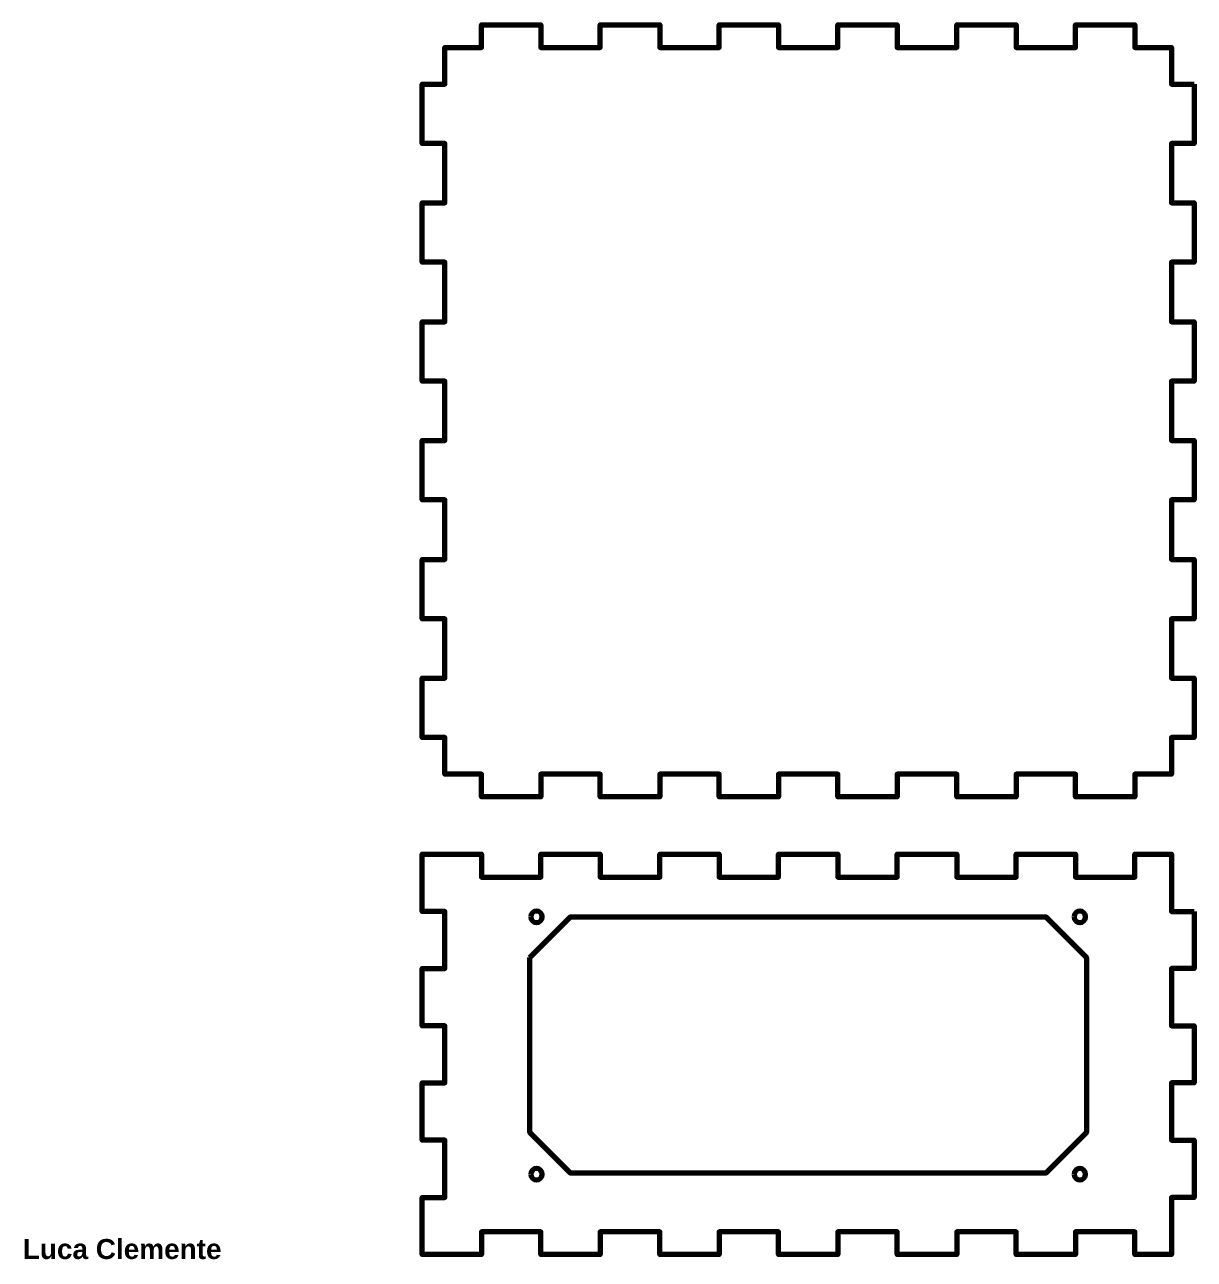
# Model space of a CAD drawing. Header units: inches. Extents: x -36 to 247, y -102 to 338.
# Drawn here: x -35.4 to 169.1, y 122.4 to 338.2 of the extents above; entities that cross this region are included whole.
import ezdxf

# ---------------------------------------------------------------- set-up
doc = ezdxf.new("R2010")
doc.units = ezdxf.units.IN
doc.header["$MEASUREMENT"] = 0
doc.layers.add('cut', color=7, linetype='Continuous')
doc.layers.add('int. cut', color=7, linetype='Continuous')

# ---------------------------------------------------------------- blocks, each defined once
blk = doc.blocks.new('block 51')
at = {"layer": 'int. cut', "color": 7, "lineweight": 70}
blk.add_lwpolyline([(52.93, 175.17), (60.03, 182.27), (60.03, 182.27), (143.17, 182.27), (143.17, 182.27), (150.27, 175.17), (150.27, 175.17), (150.27, 144.56), (150.27, 144.56), (143.17, 137.47), (60.03, 137.47), (52.93, 144.56), (52.93, 144.56), (52.93, 175.17), (52.93, 175.17)], dxfattribs=at)
for points in [[(53.1, 182.27), (53.1, 182.82), (53.55, 183.27), (54.1, 183.27), (54.65, 183.27), (55.1, 182.82), (55.1, 182.27), (55.1, 181.72), (54.65, 181.27), (54.1, 181.27), (53.55, 181.27), (53.1, 181.72), (53.1, 182.27)], [(148.1, 182.27), (148.1, 182.82), (148.55, 183.27), (149.1, 183.27), (149.65, 183.27), (150.1, 182.82), (150.1, 182.27), (150.1, 181.72), (149.65, 181.27), (149.1, 181.27), (148.55, 181.27), (148.1, 181.72), (148.1, 182.27)], [(53.1, 137.27), (53.1, 137.82), (53.55, 138.27), (54.1, 138.27), (54.65, 138.27), (55.1, 137.82), (55.1, 137.27), (55.1, 136.72), (54.65, 136.27), (54.1, 136.27), (53.55, 136.27), (53.1, 136.72), (53.1, 137.27)], [(148.1, 137.27), (148.1, 137.82), (148.55, 138.27), (149.1, 138.27), (149.65, 138.27), (150.1, 137.82), (150.1, 137.27), (150.1, 136.72), (149.65, 136.27), (149.1, 136.27), (148.55, 136.27), (148.1, 136.72), (148.1, 137.27)]]:
    blk.add_open_spline(points, degree=3, knots=[0, 0, 0, 0, 1, 1, 1, 2, 2, 2, 3, 3, 3, 4, 4, 4, 4], dxfattribs=at)

msp = doc.modelspace()

# ---------------------------------------------------------------- linework, layer by layer
at = {"layer": 'cut', "color": 7, "lineweight": 70}
for points in [[(169.1, 327.85), (169.1, 317.47), (165.1, 317.47), (165.1, 307.08), (169.1, 307.08), (169.1, 296.7), (165.1, 296.7), (165.1, 286.31), (169.1, 286.31), (169.1, 275.93), (165.1, 275.93), (165.1, 265.54), (169.1, 265.54), (169.1, 255.16), (165.1, 255.16), (165.1, 244.77), (169.1, 244.77), (169.1, 234.39), (165.1, 234.39), (165.1, 224), (169.1, 224), (169.1, 213.62), (165.1, 213.62), (165.1, 207.23), (158.72, 207.23), (158.72, 203.23), (148.33, 203.23), (148.33, 207.23), (137.95, 207.23), (137.95, 203.23), (127.56, 203.23), (127.56, 207.23), (117.18, 207.23), (117.18, 203.23), (106.79, 203.23), (106.79, 207.23), (96.41, 207.23), (96.41, 203.23), (86.02, 203.23), (86.02, 207.23), (75.64, 207.23), (75.64, 203.23), (65.25, 203.23), (65.25, 207.23), (54.87, 207.23), (54.87, 203.23), (44.48, 203.23), (44.48, 207.23), (38.1, 207.23), (38.1, 213.62), (34.1, 213.62), (34.1, 224), (38.1, 224), (38.1, 234.39), (34.1, 234.39), (34.1, 244.77), (38.1, 244.77), (38.1, 255.16), (34.1, 255.16), (34.1, 265.54), (38.1, 265.54), (38.1, 275.93), (34.1, 275.93), (34.1, 286.31), (38.1, 286.31), (38.1, 296.7), (34.1, 296.7), (34.1, 307.08), (38.1, 307.08), (38.1, 317.47), (34.1, 317.47), (34.1, 327.85), (38.1, 327.85), (38.1, 334.23), (44.48, 334.23), (44.48, 338.23), (54.87, 338.23), (54.87, 334.23), (65.25, 334.23), (65.25, 338.23), (75.64, 338.23), (75.64, 334.23), (86.02, 334.23), (86.02, 338.23), (96.41, 338.23), (96.41, 334.23), (106.79, 334.23), (106.79, 338.23), (117.18, 338.23), (117.18, 334.23), (127.56, 334.23), (127.56, 338.23), (137.95, 338.23), (137.95, 334.23), (148.33, 334.23), (148.33, 338.23), (158.72, 338.23), (158.72, 334.23), (165.1, 334.23), (165.1, 327.85), (169.1, 327.85)], [(169.1, 183.23), (169.1, 173.23), (165.1, 173.23), (165.1, 163.23), (169.1, 163.23), (169.1, 153.23), (165.1, 153.23), (165.1, 143.23), (169.1, 143.23), (169.1, 133.23), (165.1, 133.23), (165.1, 123.23), (158.72, 123.23), (158.72, 127.23), (148.33, 127.23), (148.33, 123.23), (137.95, 123.23), (137.95, 127.23), (127.56, 127.23), (127.56, 123.23), (117.18, 123.23), (117.18, 127.23), (106.79, 127.23), (106.79, 123.23), (96.41, 123.23), (96.41, 127.23), (86.02, 127.23), (86.02, 123.23), (75.64, 123.23), (75.64, 127.23), (65.25, 127.23), (65.25, 123.23), (54.87, 123.23), (54.87, 127.23), (44.48, 127.23), (44.48, 123.23), (34.1, 123.23), (34.1, 133.23), (38.1, 133.23), (38.1, 143.23), (34.1, 143.23), (34.1, 153.23), (38.1, 153.23), (38.1, 163.23), (34.1, 163.23), (34.1, 173.23), (38.1, 173.23), (38.1, 183.23), (34.1, 183.23), (34.1, 193.23), (44.48, 193.23), (44.48, 189.23), (54.87, 189.23), (54.87, 193.23), (65.25, 193.23), (65.25, 189.23), (75.64, 189.23), (75.64, 193.23), (86.02, 193.23), (86.02, 189.23), (96.41, 189.23), (96.41, 193.23), (106.79, 193.23), (106.79, 189.23), (117.18, 189.23), (117.18, 193.23), (127.56, 193.23), (127.56, 189.23), (137.95, 189.23), (137.95, 193.23), (148.33, 193.23), (148.33, 189.23), (158.72, 189.23), (158.72, 193.23), (165.1, 193.23), (165.1, 183.23), (169.1, 183.23)]]:
    msp.add_lwpolyline(points, dxfattribs=at)

# ---------------------------------------------------------------- block references
at = {"layer": 'int. cut'}
msp.add_blockref('block 51', (0, 0), dxfattribs=at)

# ---------------------------------------------------------------- texts
at = {"layer": 'cut', "color": 7, "insert": (-35.7, 122.4), "char_height": 3.4967, "attachment_point": 7}
msp.add_mtext('\\fArial|b1|i0|c0|p34;\\W1;Luca Clemente', dxfattribs=at)

doc.saveas('drawing.dxf')
